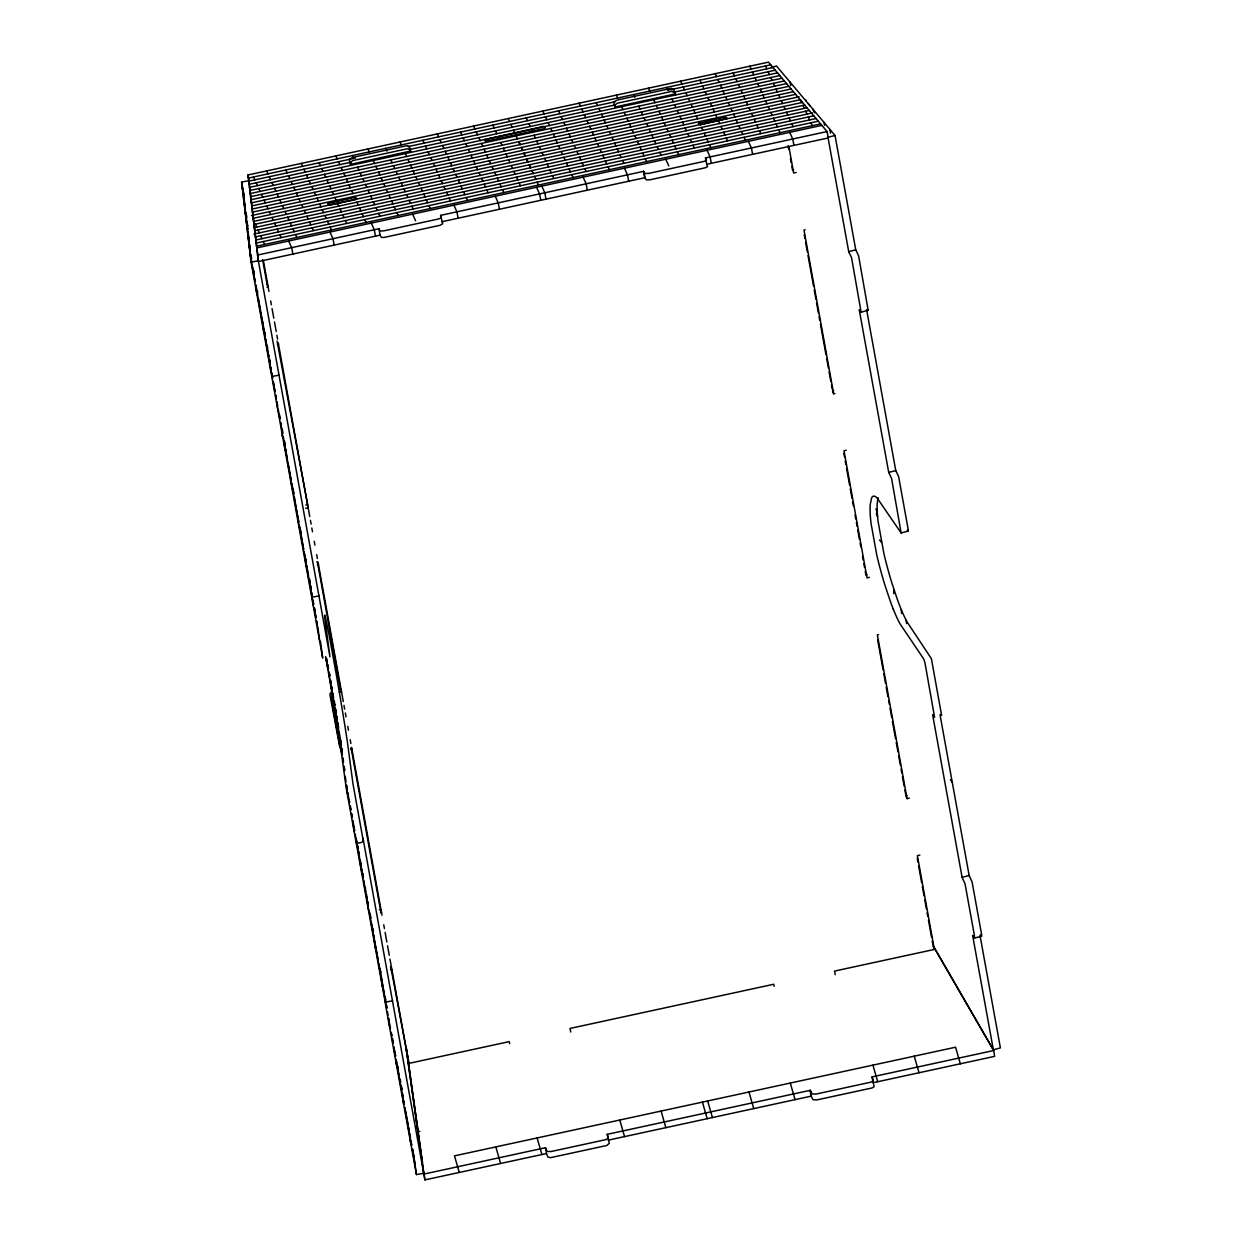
<?xml version="1.0" encoding="UTF-8"?>
<svg xmlns="http://www.w3.org/2000/svg" width="1242" height="1242" viewBox="0 0 1242 1242"><rect width="100%" height="100%" fill="white"/><g stroke="black" fill="none" stroke-linecap="round" stroke-linejoin="round"><path stroke-width="1.5" d="M256.395 288.827L256.52 287.802M257.544 291.233L257.699 292.755M328.804 674.732L328.851 673.148M893.681 593.66L893.976 589.872M867.521 309.708L868.174 310.36L858.61 255.821L855.754 249.813L835.028 135.456L776.514 66.028L771.235 67.41M893.169 608.859A64.01 10.573 75.3 0 1 890.235 601.05L885.003 585.386A70.142 11.597 75.3 0 1 882.068 575.558L879.848 567.423A81.708 13.507 75.3 0 1 876.852 555.485L870.984 523.053A81.708 13.507 75.3 0 1 870.238 514.436L870.083 509.344A70.142 11.597 75.3 0 1 870.285 504.159L871.573 498.089A64.01 10.573 75.3 0 1 872.784 496.427A68.046 11.24 75.3 0 1 877.256 498.182L901.133 532.958L891.57 478.418L888.713 472.426L859.231 309.739L861.017 312.239L868.251 310.205M878.11 497.763L877.333 502.311A70.142 11.597 75.3 0 0 877.131 507.497L877.287 512.589A81.708 13.507 75.3 0 0 878.032 521.205L883.916 553.637A81.708 13.507 75.3 0 0 886.897 565.576L889.117 573.695A70.142 11.597 75.3 0 0 892.051 583.538L897.283 599.203A64.01 10.573 75.3 0 0 900.217 607.012A68.046 11.24 75.3 0 0 907.079 621.978L931.391 658.648L941.638 715.454L940.753 714.414M614.883 104.949L615.473 106.579L616.777 106.626L674.297 94.144L674.996 92.669M410.295 151.074L351.734 164.099C350.353 165 348.723 162.174 350.632 162.065M861.125 312.208L851.562 257.668L848.705 251.66L827.979 137.303L835.028 135.456M901.133 532.958L908.181 531.11L908.181 529.34L898.618 476.571L895.761 470.578L866.621 309.77M980.016 935.474L1000.4 1047.922L993.352 1049.769L972.626 935.412L974.504 938.083L974.427 935.552L965.034 883.776L962.1 877.349L932.618 714.662L934.589 717.302L924.886 662.374L923.598 658.803L900.031 623.841A68.046 11.24 75.3 0 1 893.169 608.875M974.597 938.052L981.646 936.204L981.646 934.698L972.082 881.929L969.148 875.501L940.008 714.709M332.297 690.692L329.844 694.107L339.718 746.799M333.446 693.626L330.993 697.041L340.37 748.848L342.187 750.541M848.705 251.66L855.754 249.813M888.713 472.426L895.761 470.578M962.1 877.349L969.148 875.501M908.181 531.11L907.281 530.117M981.553 936.235L980.466 934.745M705.503 157.92L706.356 160.249L704.183 161.367L648.992 173.337L645.266 173.538L643.511 171.365L440.615 215.363L442.68 223.731L440.087 225.283L383.995 237.455L381.31 237.377L380.099 235.142L258.522 261.503L247.981 174.967L768.472 62.147L827.063 131.559L828.29 137.94L706.714 164.301L705.503 157.92L827.063 131.559M248.338 178.118L770.739 64.832M248.695 181.192L355.476 158.029M408.261 146.587L615.287 101.704M668.103 90.247L773.005 67.503M249.068 184.313L351.175 162.174M409.363 149.552L614.976 104.965M673.164 92.343L775.272 70.204M249.425 187.387L777.523 72.874M249.782 190.507L779.805 75.576M250.139 193.581L782.056 78.23M250.511 196.702L784.339 80.947M250.868 199.776L786.59 83.602M251.226 202.896L788.872 86.303M251.583 205.97L791.123 88.974M251.94 209.091L793.405 91.675M252.312 212.165L795.656 94.345M251.474 215.549L799.134 96.783M252.778 218.406L800.438 99.655M253.384 221.48L802.472 102.418M253.741 224.554L804.723 105.073M254.113 227.674L806.989 107.79M254.47 230.748L809.256 110.445M253.88 234.07L812.485 112.944M255.184 236.943L813.789 115.816M255.557 240.063L816.056 118.518M255.914 243.137L818.323 121.188M256.287 246.258L820.589 123.889M256.784 247.919L821.552 125.442M257.311 255.107L378.888 228.745L380.083 230.981L383.856 230.841L438.876 218.903L441.391 217.567L440.615 215.363M441.826 221.744L644.738 177.746L646.477 179.935L650.203 179.733L705.394 167.763L707.567 166.63L706.714 164.301M266.704 284.108L268.179 286.964L266.968 287.228M792.846 170.014L793.731 169.812M796.122 172.483L793.654 173.011L788.903 146.742M277.059 341.1L308.187 507.714L305.734 508.257M277.37 344.205L278.503 343.972M805.127 229.77L803.993 230.018L833.661 393.776L834.872 393.512M305.827 505.059L307.038 504.795M832.854 390.764L833.739 390.578M317.067 561.865L318.511 564.722L317.393 564.97M846.299 450.272L844.001 450.768L867.04 577.872L869.338 577.375M339.283 689.139L340.417 688.891L341.55 691.825L339.252 692.322M866.202 574.875L867.025 574.704M350.679 749.097L351.89 748.833M878.575 634.615L877.364 634.879L907.048 798.637L909.346 798.14M379.291 909.905L380.425 909.656L381.558 912.591L380.44 912.823M907.033 795.454L905.899 795.703L907.048 798.637M390.423 966.726L391.898 969.583L408.897 1063.385L509.329 1041.603L509.717 1043.715M390.687 969.847L391.898 969.583M919.841 855.101L917.372 855.629L934.372 949.431L834.531 971.089L835.183 974.659M417.483 1126.882L416.536 1121.961M418.166 1131.726L419.827 1131.369M607.229 1134.334L609.294 1143.339L606.81 1145.466L550.703 1157.637L547.955 1157.187L546.496 1153.539L424.919 1179.9L423.926 1174.078L545.502 1147.717L546.961 1151.365L550.796 1151.582L605.817 1139.644L608.254 1137.889L607.229 1134.334L810.126 1090.336L812.128 1093.954L815.916 1094.093L871.123 1082.124L873.219 1080.618L872.117 1076.892L993.678 1050.53L994.671 1056.352L873.11 1082.714L872.117 1076.892M608.223 1140.156L811.119 1096.158L813.122 1099.775L816.91 1099.915L872.117 1087.945L874.073 1086.75L873.84 1084.825M320.483 641.307L322.687 658.074L251.07 262.093L241.616 182.015L248.881 180.758L258.352 260.836L329.953 656.832L324.845 617.957A68.046 1.242 80.2 0 1 324.814 615.24A64.01 1.164 80.2 0 1 325.218 616.56L326.475 622.087A70.142 1.273 80.2 0 1 327.5 627.008L328.478 631.914A81.708 1.49 80.2 0 1 330.093 640.344L335.977 672.776A81.708 1.49 80.2 0 1 338.072 684.901L339.501 693.207A70.142 1.273 80.2 0 1 341.208 703.314L343.879 719.537A64.01 1.164 80.2 0 1 345.198 727.688A68.046 1.242 80.2 0 1 347.62 743.616L352.976 783.811L363.068 839.732C364.884 842.837 355.274 844.498 355.786 840.989M251.07 262.093L258.352 260.836M271.796 376.45L279.077 375.193M311.804 597.2L319.085 595.943M405.855 1046.851L423.724 1173.302L416.443 1174.559L385.703 1005.834L385.191 1002.123L392.472 1000.881L362.99 838.179L363.378 841.176M673.754 92.001L675.12 92.545L675.71 94.765M341.038 747.622L340.091 747.156M879.491 539.991L881.509 542.319M266.347 341.674L265.586 339.594M805.732 99.748L805.934 100.866M814.628 112.882L812.718 108.908M950.425 779.665L952.288 782.413M933.767 946.637L993.352 1049.769M933.037 945.845L993.678 1050.53M765.507 65.966L766.795 68.807M768.13 71.757L769.419 74.582M770.754 77.532L772.058 80.373M773.393 83.323L774.682 86.148M776.017 89.098L777.306 91.939M783.888 106.439L785.192 109.28M786.528 112.23L787.816 115.056M791.775 123.781L793.064 126.622M733.199 72.983L734.472 75.778M735.823 78.758L737.096 81.553M738.447 84.534L739.72 87.344M741.086 90.324L742.359 93.119M743.71 96.1L744.983 98.91M751.581 113.441L752.854 116.251M754.22 119.232L755.493 122.026M759.467 130.798L760.741 133.593M699.96 80.187L701.233 82.981M702.584 85.962L703.872 88.772M705.223 91.753L706.496 94.547M707.847 97.528L709.12 100.323M710.471 103.319L711.744 106.113M718.357 120.66L719.63 123.455M720.981 126.436L722.254 129.23M726.228 138.002L727.517 140.796M596.238 102.682L597.511 105.477M598.877 108.458L600.15 111.252M601.501 114.233L602.774 117.043M604.124 120.024L605.397 122.818M606.748 125.799L608.021 128.609M614.635 143.141L615.908 145.951M617.258 148.931L618.532 151.726M622.506 160.497L623.794 163.292M558.543 110.849L559.832 113.69M561.167 116.639L562.455 119.465M563.79 122.415L565.079 125.256M566.414 128.19L567.718 131.031M569.053 133.981L570.342 136.806M576.925 151.322L578.229 154.163M579.548 157.097L580.852 159.939M584.811 168.664L586.1 171.505M526.235 117.85L527.508 120.66M528.859 123.641L530.132 126.436M531.483 129.416L532.756 132.226M534.107 135.207L535.38 138.002M536.746 140.983L538.019 143.777M544.617 158.324L545.89 161.134M547.241 164.115L548.529 166.909M552.504 175.681L553.777 178.475M521.345 147.472L522.696 150.437L521.361 147.472M526.608 159.038L527.943 161.988L526.608 159.038M484.116 149.195L485.467 152.161M486.74 154.971L488.09 157.936M489.364 160.761L490.714 163.711M491.987 166.537L493.338 169.502M494.611 172.327L495.962 175.277M497.25 178.103L498.601 181.068M352.34 155.56L353.613 158.371M357.603 167.127L358.876 169.921M360.227 172.917L361.5 175.712M362.85 178.693L364.123 181.487M370.737 196.034L372.01 198.829M373.361 201.825L374.634 204.62M378.608 213.376L379.897 216.186M346.363 179.065L347.713 182.031M348.986 184.841L350.337 187.806M351.61 190.631L352.961 193.581M354.249 196.407L355.6 199.372M356.873 202.198L358.224 205.147M359.497 207.973L360.848 210.938M311.758 186.564L313.108 189.529M314.381 192.355L315.732 195.304M317.005 198.13L318.356 201.095M319.629 203.921L320.979 206.871M322.268 209.696L323.619 212.661M324.892 215.487L326.242 218.437M277.137 194.078L278.487 197.028M279.776 199.853L281.127 202.819M282.4 205.644L283.75 208.594M285.023 211.419L286.374 214.385M287.647 217.195L288.998 220.16M290.286 222.986L291.622 225.951M800.422 99.624L801.758 102.574M803.046 105.399L804.397 108.38M805.67 111.19L807.021 114.155M808.309 116.965L809.644 119.931M810.933 122.756L812.284 125.721M778.641 94.873L779.929 97.714M781.28 100.664L782.553 103.49M789.151 118.006L790.44 120.847M789.71 132.351L792.722 138.995L793.948 145.392M749.795 66.168L751.146 69.133M752.419 71.943L753.77 74.924M755.043 77.734L756.394 80.699M757.667 83.509L759.017 86.474M776.064 123.983L777.414 126.948M778.687 129.758L780.038 132.739M746.333 101.891L747.606 104.685M748.957 107.666L750.23 110.46M756.844 125.007L758.117 127.817M748.383 141.309L751.41 147.969L752.621 154.35M715.175 73.666L716.525 76.647M717.814 79.457L719.149 82.422M720.438 85.232L721.788 88.198M723.061 91.023L724.412 93.988M741.443 131.481L742.794 134.462M744.082 137.272L745.433 140.237M725.701 96.798L727.036 99.764M728.324 102.589L729.659 105.554M730.948 108.364L732.283 111.33M733.572 114.155L734.922 117.121M736.211 119.931L737.546 122.896M738.835 125.721L740.17 128.671M713.11 109.094L714.367 111.889M715.734 114.869L717.007 117.679M723.605 132.211L724.878 135.021M680.569 81.18L681.92 84.145M683.193 86.956L684.544 89.921M685.817 92.746L687.168 95.712M688.456 98.522L689.807 101.487M706.838 138.995L708.188 141.961M709.461 144.771L710.812 147.751M691.08 104.312L692.431 107.278M693.719 110.088L695.054 113.053M696.343 115.879L697.678 118.844M698.967 121.654L700.302 124.619M701.59 127.445L702.941 130.394M704.214 133.22L705.565 136.185M707.071 150.266L710.082 156.927L711.309 163.307M674.903 92.451L672.419 91.271L617.212 103.241L615.24 104.778L614.868 107.511M679.871 116.298L681.144 119.092M682.495 122.073L683.768 124.883M690.381 139.43L691.654 142.225M666.737 87.39L668.01 90.185M672 98.956L673.257 101.751M674.623 104.732L675.881 107.542M677.247 110.522L678.52 113.317M685.134 127.864L686.391 130.658M687.758 133.639L689.031 136.449M693.005 145.205L694.278 148M648.464 88.12L649.814 91.085M653.711 99.686L655.062 102.651M656.35 105.461L657.686 108.427M658.974 111.237L660.325 114.217M661.598 117.027L662.949 119.993M664.222 122.803L665.572 125.784M666.845 128.594L668.196 131.559M669.485 134.369L670.82 137.334M672.108 140.144L673.459 143.125M674.732 145.935L676.083 148.9M677.356 151.71L678.706 154.691M665.743 159.224L668.77 165.885M633.498 94.594L634.771 97.388M638.761 106.16L640.034 108.954M641.384 111.935L642.657 114.745M644.008 117.726L645.281 120.521M646.632 123.501L647.905 126.311M649.271 129.292L650.529 132.087M651.895 135.067L653.168 137.862M654.518 140.843L655.792 143.653M657.142 146.634L658.415 149.428M659.766 152.409L661.039 155.219M616.358 95.075L617.709 98.04M621.621 106.641L622.972 109.606M624.245 112.417L625.595 115.397M626.868 118.207L628.219 121.173M629.492 123.983L630.843 126.948M632.131 129.773L633.482 132.739M634.755 135.549L636.106 138.514M637.379 141.324L638.73 144.305M640.003 147.115L641.353 150.08M642.626 152.89L643.977 155.871M645.266 158.681L646.616 161.646M609.387 131.59L610.66 134.384M612.011 137.365L613.284 140.16M619.882 154.707L621.155 157.517M624.431 168.198L627.443 174.843L628.669 181.239M579.114 103.148L580.464 106.129M581.737 108.939L583.088 111.904M584.361 114.714L585.712 117.695M586.985 120.505L588.335 123.47M589.608 126.28L590.959 129.246M592.248 132.056L593.598 135.036M594.871 137.846L596.222 140.812M597.495 143.622L598.846 146.603M600.119 149.413L601.47 152.378M602.743 155.188L604.093 158.153M605.382 160.979L606.733 163.944M608.006 166.754L609.356 169.719M571.677 139.756L572.966 142.597M574.301 145.547L575.589 148.372M582.188 162.888L583.476 165.714M583.103 177.156L586.131 183.8L587.342 190.197M542.816 111.05L544.167 114.016M545.455 116.826L546.806 119.791M548.079 122.616L549.43 125.582M550.703 128.392L552.053 131.357M569.084 168.865L570.435 171.831M571.724 174.641L573.074 177.622M539.37 146.773L540.643 149.568M541.993 152.549L543.266 155.343M549.88 169.89L551.153 172.7M541.791 186.114L544.803 192.758L546.03 199.155M508.211 118.549L509.562 121.514M510.835 124.34L512.185 127.305M513.474 130.115L514.809 133.08M516.098 135.89L517.448 138.871M534.479 176.364L535.83 179.345M537.103 182.155L538.454 185.12M536.544 187.247L539.571 193.907L540.782 200.288M505.991 154.008L507.264 156.803M508.615 159.783L509.888 162.593M516.486 177.125L517.759 179.935M492.857 125.1L494.114 127.895M495.48 130.876L496.753 133.67M498.104 136.667L499.377 139.461M500.728 142.442L502.001 145.236M503.367 148.217L504.625 151.027M511.238 165.574L512.511 168.369M513.862 171.349L515.135 174.144M519.125 182.916L520.398 185.71M473.606 126.063L474.956 129.028M476.229 131.838L477.58 134.804M478.853 137.614L480.204 140.594M481.477 143.404L482.827 146.37M499.874 183.878L501.225 186.843M502.498 189.653L503.848 192.619M495.232 196.205L498.244 202.865L499.47 209.246M473.668 161.01L474.956 163.851M476.307 166.801L477.596 169.626M484.178 184.142L485.467 186.968M437.293 133.903L438.643 136.884M439.932 139.694L441.283 142.659M442.556 145.469L443.906 148.435M445.179 151.245L446.53 154.225M447.803 157.035L449.154 160.001M450.427 162.811L451.777 165.791M453.066 168.601L454.417 171.567M455.69 174.377L457.04 177.342M458.314 180.152L459.664 183.133M460.937 185.943L462.288 188.908M463.561 191.718L464.912 194.699M466.2 197.509L467.551 200.474M453.904 205.163L456.932 211.823L458.143 218.204M435.973 169.191L437.246 171.986M438.597 174.967L439.87 177.761M446.483 192.308L447.757 195.118M422.839 140.284L424.112 143.078M425.463 146.059L426.736 148.854M428.086 151.834L429.359 154.645M430.726 157.625L431.983 160.42M433.349 163.401L434.622 166.211M441.22 180.742L442.494 183.552M443.86 186.533L445.117 189.327M449.107 198.099L450.38 200.894M400.048 141.992L401.399 144.957M405.296 153.542L406.646 156.523M407.919 159.333L409.27 162.298M410.543 165.108L411.894 168.089M413.182 170.899L414.533 173.864M415.806 176.674L417.157 179.64M418.43 182.45L419.78 185.431M421.054 188.241L422.404 191.206M423.677 194.016L425.028 196.997M426.317 199.807L427.667 202.772M428.94 205.582L430.291 208.547M385.579 148.357L386.852 151.151M390.842 159.923L392.099 162.718M393.466 165.698L394.739 168.508M396.089 171.489L397.362 174.284M403.96 188.831L405.249 191.625M406.6 194.606L407.873 197.416M411.847 206.172L413.12 208.982M398.713 177.264L399.986 180.059M401.337 183.055L402.61 185.85M409.223 200.397L410.497 203.191M412.592 214.136L415.604 220.781M367.942 148.947L369.293 151.912M373.205 160.513L374.541 163.478M375.829 166.288L377.18 169.254M378.453 172.079L379.804 175.044M381.077 177.854L382.427 180.82M383.7 183.63L385.051 186.611M386.34 189.421L387.675 192.386M388.963 195.196L390.314 198.177M391.587 200.987L392.938 203.952M394.211 206.762L395.561 209.727M396.835 212.537L398.185 215.518M365.49 184.468L366.763 187.278M368.113 190.259L369.386 193.053M375.984 207.6L377.257 210.395M371.265 223.094L374.292 229.739L375.503 236.135M335.852 155.933L337.203 158.898M338.476 161.708L339.827 164.674M341.115 167.484L342.466 170.464M343.739 173.275L345.09 176.24M362.121 213.748L363.471 216.713M364.744 219.524L366.095 222.504M332.251 191.672L333.524 194.482M334.874 197.462L336.147 200.257M342.761 214.804L344.034 217.598M301.247 163.432L302.598 166.397M303.871 169.207L305.221 172.188M306.495 174.998L307.845 177.963M309.134 180.773L310.469 183.754M327.515 221.247L328.866 224.228M330.139 227.038L331.49 230.003M329.953 232.052L332.965 238.697L334.191 245.093M299.012 198.891L300.285 201.685M301.651 204.666L302.924 207.461M309.522 222.007L310.795 224.818M285.877 169.983L287.15 172.778M288.517 175.759L289.79 178.553M291.14 181.534L292.413 184.344M293.764 187.325L295.037 190.119M296.388 193.1L297.661 195.91M304.274 210.441L305.548 213.251M306.898 216.232L308.171 219.027M312.161 227.798L313.419 230.593M266.642 170.93L267.993 173.911M269.266 176.721L270.616 179.686M271.889 182.496L273.24 185.477M274.513 188.287L275.864 191.252M292.91 228.761L294.261 231.726M295.534 234.536L296.885 237.501M288.625 241.01L291.653 247.655L292.864 254.051M266.704 205.893L267.993 208.734M269.328 211.668L270.616 214.509M277.214 229.025L278.503 231.85M252.763 218.375L254.098 221.324M255.386 224.165L256.737 227.131M258.01 229.941L259.361 232.922M260.649 235.732L262 238.697M263.273 241.507L264.624 244.472M760.306 89.3L761.641 92.265M762.93 95.075L764.28 98.04M765.553 100.866L766.904 103.831M768.193 106.641L769.528 109.606M770.816 112.432L772.151 115.397M773.44 118.207L774.775 121.173M553.342 134.183L554.677 137.148M555.966 139.958L557.301 142.923M558.59 145.749L559.94 148.714M561.213 151.524L562.564 154.489M563.852 157.315L565.188 160.265M566.476 163.09L567.811 166.055M460.549 132.102L461.822 134.943M463.173 137.878L464.461 140.719M465.797 143.668L467.085 146.494M468.42 149.444L469.709 152.285M471.06 155.234L472.333 158.06M478.931 172.576L480.219 175.417M481.554 178.351L482.843 181.192M486.817 189.917L488.09 192.758M319.116 162.764L320.389 165.574M321.756 168.555L323.013 171.349M324.379 174.33L325.637 177.14M327.003 180.121L328.276 182.916M329.627 185.896L330.9 188.691M337.514 203.238L338.771 206.048M340.137 209.029L341.41 211.823M345.385 220.579L346.658 223.389M258.833 188.551L260.121 191.377M261.457 194.326L262.745 197.167M264.08 200.117L265.369 202.943M271.967 217.459L273.256 220.284M274.591 223.234L275.879 226.075M279.854 234.8L281.127 237.641M253.57 176.985L254.858 179.826M256.209 182.76L257.482 185.601M876.293 513.52L877.582 516.672M306.013 561.943L305.594 560.359M379.431 967.145L379.058 965.686M832.528 390.842L833.661 393.776M933.239 946.497L934.372 949.431M408.897 1063.385L390.749 966.649M875.952 508.925L877.225 512.263M914.252 1056.166L919.018 1072.762M872.94 1065.139L877.69 1081.72M873.11 1082.714L873.452 1083.676M790.3 1083.055L795.051 1099.636M748.973 1092.013L753.739 1108.594M707.661 1100.971L712.411 1117.552M702.413 1102.104L707.179 1118.685M661.101 1111.078L665.852 1127.658M619.774 1120.036L624.54 1136.616M537.134 1137.951L541.9 1154.532M495.822 1146.909L500.573 1163.49M331.428 688.006L332.064 689.807M330.853 686.438L331.49 688.347M332.685 695.365L333.461 697.957M332.033 693.378L332.809 696.032M334.719 705.409L333.788 701.823A91.815 1.677 80.2 0 1 334.036 703.251A77.749 1.413 80.2 0 1 334.766 707.598M333.12 699.774L334.036 703.329M334.781 707.785L336.039 713.172M334.191 706.077L335.387 711.293M336.194 715.671L337.343 721.059M335.014 711.076L336.551 718.295M336.799 719.925L338.554 728.34M337.793 725.965L338.492 729.349M335.914 716.541L337.576 724.583M282.508 436.625L282.322 435.632M338.911 732.516L339.563 735.73M336.799 721.99L338.616 731.026M337.638 727.191L340.774 742.887M338.352 731.755L341.084 745.402M341.503 748.46L342.171 751.907M643.791 171.365L645.002 177.746M643.511 171.365L644.738 177.746M378.888 228.745L380.099 235.142M247.981 174.967L248.881 179.748M339.004 735.916L340.976 746.318M341.302 747.979A87.049 1.584 80.2 0 1 341.426 748.833L342.124 752.528M339.578 739.704L342 752.605M340.075 742.995L342.249 754.686M342.808 757.604L343.475 761.129M340.494 745.961L342.155 754.934M829.873 129.572L830.525 133.127M824.036 122.353L824.595 125.38M810.467 106.238L808.185 103.536M790.098 82.065L790.735 85.605M788.096 145.687L788.779 149.444M790.471 158.821L791.154 162.578M791.837 166.335L792.52 170.076M804.226 234.691L804.925 238.511M805.608 242.314L807.331 251.831M808.03 255.65L813.541 286.11M814.24 289.914L815.963 299.446M816.646 303.25L818.369 312.767M819.068 316.57L819.751 320.389M820.45 324.193L825.977 354.653M826.66 358.472L828.383 367.989M829.082 371.793L830.805 381.325M831.488 385.129L832.187 388.932M843.877 453.454L844.544 457.196M845.228 460.937L845.911 464.679M846.578 468.405L849.637 485.249M850.32 488.975L852.012 498.337M852.68 502.078L853.363 505.82M855.055 515.166L855.738 518.892M856.406 522.634L857.089 526.375M857.772 530.101L859.464 539.447M860.132 543.189L860.815 546.915M862.507 556.261L863.19 560.002M863.858 563.728L864.541 567.47M865.224 571.211L865.891 574.937M877.613 639.568L883.124 670.028M883.823 673.832L885.546 683.364M886.229 687.168L887.952 696.684M888.651 700.504L889.334 704.307M890.033 708.111L891.756 717.628M892.439 721.447L895.544 738.586M896.243 742.39L897.966 751.907M898.649 755.71L900.388 765.243M901.071 769.046L901.77 772.85M902.453 776.669L904.176 786.186M904.875 789.99L905.558 793.793M917.248 858.331L917.931 862.088M918.614 865.845L921.673 882.72M922.356 886.477L924.048 895.855M924.731 899.596L926.439 908.989M927.122 912.73L927.79 916.487M928.473 920.244L931.531 937.12M932.214 940.877L932.897 944.619M674.561 91.83L673.676 89.191L671.285 88.337L617.165 100.059L614.091 101.844L613.874 105.415M774.154 986.365L773.766 984.254L570.078 1028.423L570.73 1032.009M411.257 152.114L409.984 149.118L406.926 148.838L352.775 160.591L350.787 162.128L350.43 164.86M410.108 149.18L409.223 146.54L406.833 145.687L352.728 157.408L349.654 159.193L349.437 162.749M263.413 260.696L268.179 286.964M268.256 287.601L268.94 291.404M270.678 300.952L271.361 304.756M272.06 308.575L273.783 318.123M274.482 321.926L276.205 331.474M276.888 335.278L277.587 339.097M278.27 342.916L309.739 516.517M310.438 520.336L311.121 524.14M311.82 527.959L312.503 531.778M314.242 541.31L314.925 545.129M316.663 554.662L317.347 558.481M318.045 562.3L343.273 701.559M343.972 705.378L344.655 709.198M345.354 713.001L346.037 716.82M347.776 726.368L348.459 730.172M350.197 739.72L350.881 743.523M351.579 747.342L382.008 915.214M383.731 924.762L384.43 928.581M385.113 932.385L386.836 941.933M387.535 945.752L389.258 955.284M389.957 959.103L391.68 968.636M262.605 259.64L267.03 284.03M317.378 561.788L340.417 688.891M351.082 747.808L380.425 909.656M423.724 1173.302L392.472 1000.881M241.6 181.969L242.873 189.001M243.339 191.563L244.146 196.019M241.957 185.074L242.858 190.01M243.168 191.703L244.084 196.764M242.33 188.147L243.913 196.935M242.702 191.268L245.295 206.669M243.432 197.462L245.311 208.578M243.789 200.536L245.388 209.355M246.025 212.879L246.661 216.418M244.162 203.657L246.584 218.126M327.779 665.044L328.416 668.507M329.037 671.969L329.658 675.431M330.512 680.135L331.086 683.271M331.661 686.407L332.219 689.558M332.84 693.005L333.493 697.647M334.207 700.488L334.797 704.804M335.433 708.375L336.085 711.945M244.891 209.836L246.459 218.483M335.34 708.903L335.977 712.442M336.629 715.982L337.234 719.366M337.855 722.751L338.461 726.135M245.248 212.91L247.655 226.168M325.59 656.599L328.695 674.033A81.708 1.49 80.2 0 1 330.791 686.158L332.219 694.464A70.142 1.273 80.2 0 1 333.927 704.571L336.598 720.795A64.01 1.164 80.2 0 1 337.917 728.945A68.046 1.242 80.2 0 1 340.339 744.874L346.114 787.568L385.191 1002.123M338.414 726.912L337.715 723.092A106.113 1.925 80.2 0 1 338.274 726.586L338.445 727.641M245.621 216.03L247.934 228.823M340.355 738.742L341.038 742.514M246.149 221.138L247.67 229.522M249.099 238.464L246.677 225.066L247.205 229.118M247.453 231.478L247.732 233.046M248.074 234.94L249.099 240.637M247.81 234.614L248.943 240.808M249.611 244.534L250.294 248.276M340.712 747.653L342.062 755.074M342.745 758.8L343.413 762.51M344.081 766.236L344.764 769.947M248.183 237.672L250.356 250.744M248.912 243.867L250.201 251.707M250.868 254.703L251.567 258.491M249.285 246.987L250.372 253.042M250.713 254.905L251.396 258.647M254.036 273.224L253.415 269.84L253.942 273.752M264.593 331.521L265.276 335.293M269.623 359.217L270.259 362.788M293.205 489.379L293.888 493.121M300.58 530.055L301.263 533.827M309.382 578.586L309.988 582.001M310.609 585.401L311.23 588.817M357.789 845.724L358.441 849.295M362.804 873.359L363.425 876.821M365.319 887.207L365.521 888.403M370.194 914.159L370.877 917.9M372.74 928.24L373.361 931.624M380.766 972.47L380.099 968.791L380.611 972.657M385.098 996.426L385.781 1000.136M401.244 1085.446L401.88 1088.939M249.642 250.061L251.427 261.022L250.9 256.954M252.11 264.763L254.144 275.957M254.47 277.835L255.371 281.655M255.697 284.604L256.628 289.681M257.047 290.954L257.606 295.115M258.367 298.204L262.838 323.929M263.288 325.342L263.77 329.13M264.406 332.592L265.245 336.194M265.648 339.501L268.738 356.501L268.381 353.846M269.576 360.025L270.259 363.797M270.678 367.197L271.315 370.768M271.641 372.538L272.603 377.847M273.24 381.387L273.892 384.927M274.513 388.404L275.134 391.82M275.755 395.22L276.376 398.635M276.997 402.051L277.665 405.761M279.481 414.735L280.149 418.414M280.676 422.42L281.344 426.084M282.012 429.763L282.679 433.427M283.347 437.106L287.399 459.462M288.082 463.219L291.311 481.042M293.593 493.617L291.87 483.464M294.37 496.862L294.944 501.116M295.285 502.979L297.583 515.678M297.925 516.47L298.763 522.152M299.384 525.614L303.685 549.368M304.026 551.262L306.293 563.744M306.619 565.529L308.497 575.853M309.32 579.331L311.043 589.981M311.711 592.543L312.285 596.797M313.077 600.103L313.636 604.233M314.304 607.959L314.987 611.669M315.406 614.045L316.073 617.662M316.726 621.264L317.378 624.866M346.642 785.239L347.123 789.012M347.776 792.613L348.428 796.231M349.08 799.832L349.514 802.208L349.157 799.506M350.353 805.732L350.865 809.644M351.533 813.37L352.216 817.081M352.821 820.496L353.442 823.896M354.063 827.312L354.684 830.712M356.485 839.592L357.028 843.628M357.696 847.354L359.497 857.275M360.258 860.411L360.91 864.028M361.484 868.298L363.207 877.737M363.875 880.314L364.48 884.816M365.179 887.549L365.738 891.725M366.39 894.209L367.058 897.888M367.725 901.583L368.222 905.449M369.216 910.898L370.566 918.397M371.249 922.138L373.19 932.835M373.795 935.117L374.416 939.604M374.727 941.296L378.127 960.035M378.794 963.776L380.813 974.923M381.278 976.336L384.477 995.137M384.973 996.721L385.486 1000.695M387.504 1011.842L388.125 1015.242M388.746 1018.657L389.367 1022.057M391.246 1032.49L391.898 1036.03L391.121 1032.397M392.488 1038.25L393.171 1043.109M393.823 1046.68L395.437 1055.591M396.105 1059.271L396.788 1063.043M397.518 1066.024L398.837 1074.377M399.784 1079.562L400.405 1083.024M401.663 1089.948L401.135 1085.927L401.678 1090.01M402.439 1093.162L402.936 1096.919M403.557 1100.412L404.411 1104.014M404.845 1107.522L408.059 1124.181M408.494 1127.596L409.099 1130.981M409.782 1133.667L410.465 1137.455M411.164 1141.243L411.707 1145.388M412.391 1149.129L413.074 1152.855M413.353 1154.423L414.207 1159.128M250.279 255.262L254.781 280.102M255.821 285.8L260.292 310.5M260.556 311.897L271.284 371.172M271.625 373.019L272.619 378.531M273.287 382.21L274.948 391.401M275.615 395.08L276.283 398.76M278.286 409.813L279.962 419.035M280.63 422.715L282.633 433.784M283.983 441.189L290.069 474.786M290.411 476.695L291.094 480.483M291.792 484.287L298.639 521.997M299.244 525.413L303.576 549.306M304.166 552.473L312.239 597.123M312.906 600.817L313.589 604.543M314.257 608.269L315.949 617.585M316.617 621.31L317.3 625.037M347.791 793.25L349.468 802.565M350.151 806.291L350.818 810.017M351.502 813.743L352.169 817.469M352.837 821.164L354.513 830.355M355.181 834.034L358.177 850.584M358.503 852.431L363.176 878.172M363.844 881.836L368.175 905.744M368.843 909.423L369.511 913.103M369.852 914.997L378.267 961.355M378.531 962.798L386.79 1008.473M388.793 1019.527L390.454 1028.718M392.456 1039.756L393.124 1043.435M393.792 1047.115L395.453 1056.305M396.12 1059.985L404.116 1104.107M404.783 1107.786L411.583 1145.279M412.235 1148.819L414.797 1163.024M395.624 1060.73L396.089 1063.183L395.717 1060.202M331.474 686.376L331.878 688.705A104.25 1.894 80.2 0 1 332.297 691.126M960.33 1063.789L955.579 1047.208L454.494 1155.867L459.261 1172.448M810.405 1090.367L811.399 1096.189M810.126 1090.336L811.119 1096.158M545.502 1147.717L546.496 1153.539M406.708 1050.623L406.212 1047.705L406.693 1051.136M332.39 693.548L332.732 695.582A91.815 1.677 80.2 0 1 333.524 700.255M333.927 700.721L334.315 703.003A103.878 1.894 80.2 0 1 334.703 705.285M369.852 914.873L370.038 915.897M341.814 748.507L342.202 750.913M342.155 753.646L342.047 752.885A80.357 1.459 80.2 0 0 341.426 748.833M413.477 1153.57L416.443 1174.559M906.117 620.239L906.582 623.624M407.205 1053.526L422.513 1162.745M423.848 1172.277L424.919 1179.9M407.174 1054.567L423.926 1174.078M412.53 1148.788L412.887 1151.52M408.96 1128.062L409.317 1130.686M409.612 1134.909L410.59 1142.252M400.25 1079.298L400.623 1082.015M402.33 1094.202L403.541 1103.393M397.782 1066.397L398.123 1068.974M395.235 1053.356L395.593 1056.073M396.012 1060.839L396.493 1064.518M388.482 1018.3L389.46 1025.644M386.619 1005.135L386.961 1007.712M381.201 977.609L382.412 986.785M374.152 938.735L375.363 947.91M367.353 901.708L368.315 909.051M359.062 851.981L359.419 854.698M360.118 859.961L360.475 862.678M360.056 861.001L361.282 870.176M355.709 839.437L356.097 842.418M353.023 822.126L354.234 831.317M344.05 766.997L344.531 770.708M345.26 776.281L346.006 781.855M346.487 785.581L347.962 796.727M329.301 672.745L329.673 675.493M317.828 626.977L319.598 640.391M314.443 607.602L314.8 610.334M312.068 596.144L313.279 605.335M309.149 578.756L309.506 581.504M305.734 558.838L306.075 561.415M305.253 559.117L306.231 566.461M297.971 518.411L299.182 527.602M290.923 479.552L292.149 488.727M284.62 441.283L284.992 444.015M285.676 449.278L286.048 452.01M283.89 440.677L285.101 449.868M282.291 429.127L282.633 431.704M282.322 434.514L282.539 436.159M276.842 401.818L278.053 410.993M269.793 362.943L271.004 372.134M267.325 345.85L267.682 348.583M264.763 332.809L265.105 335.387M262.295 319.908L262.667 322.641M262.993 325.916L263.972 333.26M255.712 285.21L256.923 294.385M243.028 191.315L243.37 193.907M246.025 213.966L246.537 217.862M247.251 223.25L247.593 225.858M247.903 234.365L248.26 237.098M248.773 240.979L249.316 245.078M326.242 659.052L326.662 662.638M327.453 665.153L327.748 668.77M901.257 609.682L901.537 613.408M327.81 665.37L327.888 667.606M341.007 743.446A100.028 1.816 80.2 0 0 340.805 742.142L340.587 740.822A93.631 1.708 80.2 0 0 340.355 739.409M339.656 735.093A140.641 2.562 80.2 0 0 339.283 732.796A90.713 1.646 80.2 0 0 339.113 731.724M335.464 709.803A106.113 1.925 80.2 0 1 335.821 711.868M336.473 715.765A106.113 1.925 80.2 0 1 337.11 719.584M332.701 693.533A104.25 1.894 80.2 0 1 333.524 698.361M329.037 672.388A103.536 1.879 80.2 0 1 329.658 675.896M330.263 679.39A103.536 1.879 80.2 0 1 330.869 682.883M326.568 658.384A104.623 1.91 80.2 0 1 327.019 660.946M327.702 664.796A104.623 1.91 80.2 0 1 328.385 668.662M339.966 739.456A90.93 1.661 80.2 0 1 340.758 744.455A87.049 1.584 80.2 0 1 340.898 745.355M343.429 762.309A90.93 1.661 80.2 0 0 343.18 760.57L343.071 759.84A83.897 1.521 80.2 0 0 342.885 758.552M339.64 737.391A86.583 1.568 80.2 0 0 339.144 734.255L338.957 733.168A85.015 1.552 80.2 0 0 338.771 731.988M338.383 729.597A85.015 1.552 80.2 0 0 337.995 727.16A83.851 1.521 80.2 0 0 337.358 723.248M337.141 721.928A83.851 1.521 80.2 0 0 336.924 720.593L336.691 719.149A87.049 1.584 80.2 0 0 336.194 716.153M335.93 714.631A87.049 1.584 80.2 0 0 335.682 713.11L335.464 711.837A74.582 1.351 80.2 0 0 334.905 708.452M332.204 692.477A88.694 1.615 80.2 0 0 330.325 681.625A81.646 1.49 80.2 0 0 330.015 679.809M328.773 672.698A89.766 1.63 80.2 0 1 329.704 678.008M326.335 658.897A87.359 1.584 80.2 0 1 328.307 669.997M727.269 118.44L700.364 124.79L698.361 123.517L725.095 117.167L727.269 118.44M327.872 203.672L329.906 205.132L355.383 199.605C358.146 199.465 355.802 196.22 354.017 197.633L327.872 203.672M484.473 139.601L485.187 141.029L487.718 140.781L541.854 129.075C548.095 128.966 544.539 124.681 540.348 127.119L484.473 139.601M520.072 144.646L518.721 141.681L520.072 144.646M525.319 156.213L523.969 153.247L525.319 156.213M530.582 167.779L529.232 164.813L530.582 167.779M533.206 173.554L531.855 170.604L533.206 173.554"/></g></svg>
